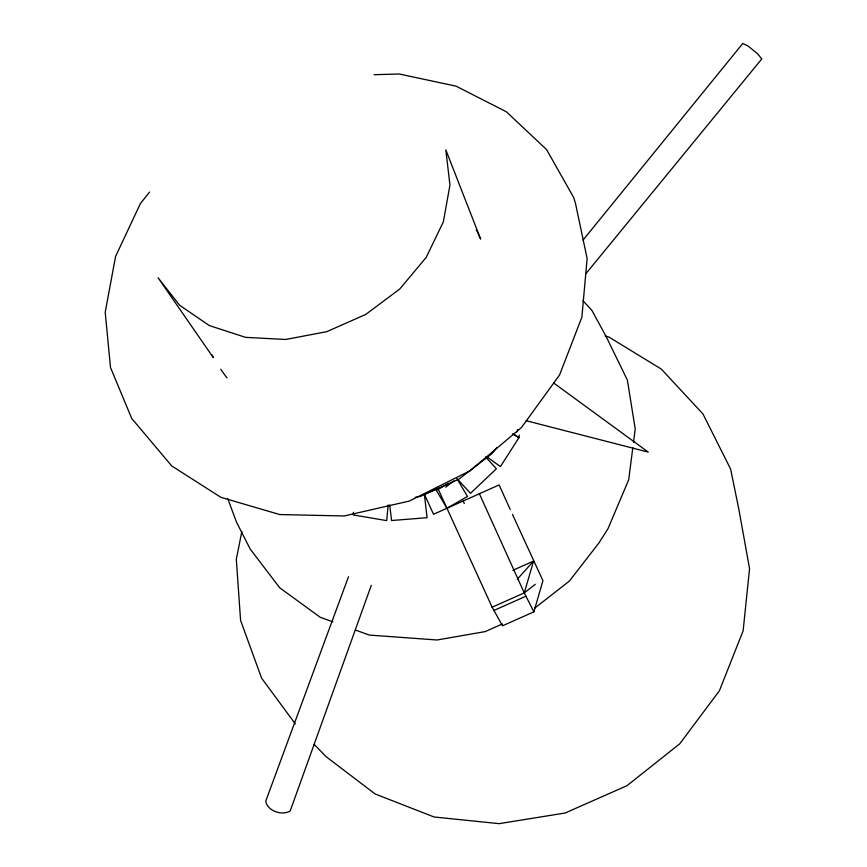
<?xml version="1.0" encoding="UTF-8"?>
<svg xmlns="http://www.w3.org/2000/svg" width="867" height="867" viewBox="0 0 867 867"><rect width="100%" height="100%" fill="white"/><g stroke="black" fill="none" stroke-linecap="round" stroke-linejoin="round"><path stroke-width="1.3" d="M353.465 512.321L353.248 514.922L386.715 520.634L388.113 504.995M632.823 447.643L628.716 479.711L607.973 528.729L598.945 542.915L569.337 581.118L534.657 608.179M633.506 442.3L635.218 428.937L627.383 380.147L606.228 336.656L591.912 310.397L582.906 300.654M519.311 435.061L518.921 437.705L500.443 466.565L487.265 457.115M241.817 531.644L236.312 559.291L240.593 620.425L261.574 678.113L295.3 723.88M389.727 504.962L391.57 520.525L427.052 517.697L424.386 494.298L437.813 488.284L492.131 607.203L502.502 625.811L533.877 611.853L542.937 580.673L512.462 514.413M533.877 611.853L524.264 592.898L533.584 561.068L512.841 570.323M516.851 431.972L517.664 429.49M371.282 585.355L290.228 810.883C282.263 816.107 267.231 810.97 265.714 801.195L348.48 576.75M496.932 447.437L491.99 453.636L458.816 479.202L420.397 496.39L415.13 497.365M149.568 192.062L140.411 203.539L115.56 256.491L105.21 312.304L110.51 367.521L131.708 418.436L171.731 465.937L220.857 497.311L279.77 514.564L344.242 515.963L409.354 501.05L470.001 470.814L521.37 427.626L559.562 374.999L581.887 317.159L587.132 258.55L575.504 203.463L573.748 197.622L546.578 149.59L506.328 111.745L456.075 86.158L399.275 73.998L374.067 74.703M583.058 240.083L742.77 43.469L748.069 46.027L757.541 53.711L761.79 58.913L585.94 273.636M517.371 579.123L533.584 561.068M492.131 607.203L524.264 592.898L535.286 584.315M445.703 487.178L453.853 480.892M448.748 483.233L436.35 490.375L446.938 508.268L467.476 496.466L456.909 478.541L470.499 493.312L496.39 468.776L485.574 456.92M493.952 610.455L525.944 596.214M502.34 623.969L485.227 631.588L437.076 639.987L369.309 635.077L355.481 630.071M526.236 420.733L648.256 452.108L553.785 383.073M605.047 335.908L608.927 337.057L661.293 369.082L702.942 413.917L730.621 469.08L738.782 508.907L749.554 568.665L743.127 630.808L719.404 690.761L679.75 743.81L626.971 785.697L565.132 813.018L499.121 823.65L434.118 816.996L375.064 793.944L326.133 756.696L314.157 744.363M332.863 621.867L320.302 617.315L279.716 587.804L250.173 548.995L236.496 522.151L227.718 498.536M512.462 433.923L518.921 437.705L513.459 433.749M463.162 501.018L464.289 503.467M424.386 494.298L433.533 514.261L499.11 484.946L510.23 509.503M476.286 229.506L480.632 239.064L445.822 149.85L449.951 185.094L443.362 221.779L426.282 257.282L399.817 288.949L365.809 314.396L326.794 331.66L285.687 339.474L245.556 337.35L209.326 325.569L179.523 305.173L158.097 277.787L213.206 357.518L212.285 355.058M479.386 493.767L524.264 592.898M227.002 377.806A146.415 124.989 -27.9 0 1 220.749 369.255"/></g></svg>
